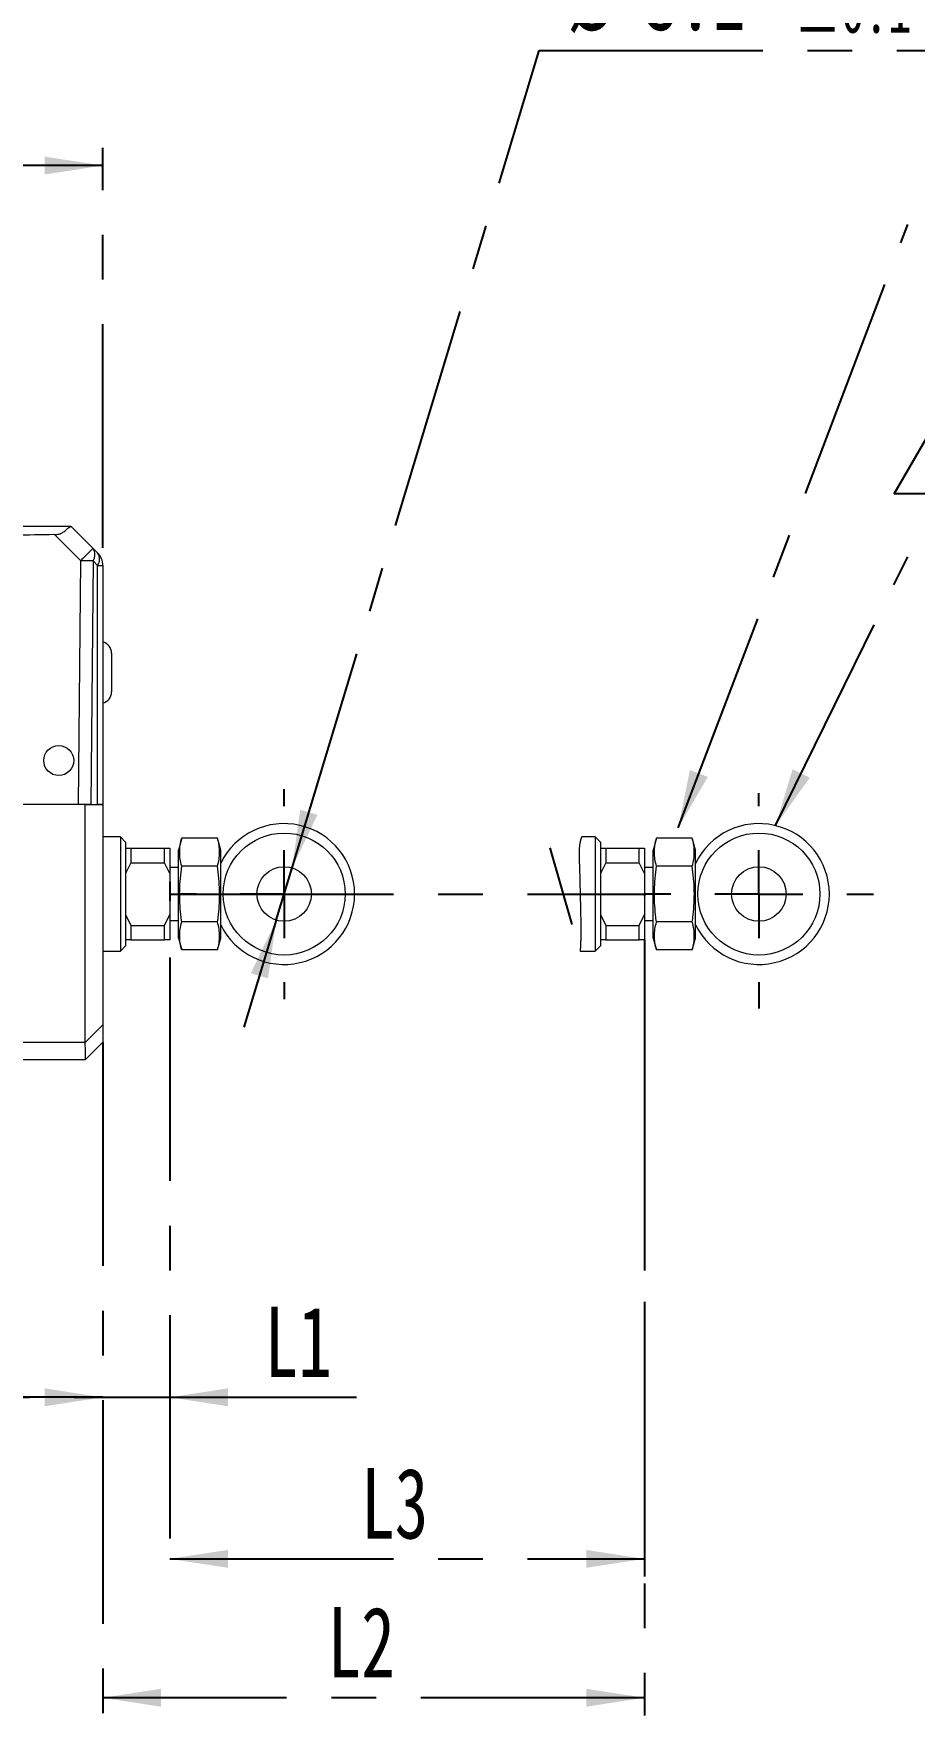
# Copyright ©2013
# Model space of a CAD drawing. Header units: millimetres. Extents: x 5 to 415, y 5 to 296.
# Drawn here: x 171.2 to 221.2, y 133.9 to 229.4 of the extents above; entities that cross this region are included whole.
import ezdxf

# ---------------------------------------------------------------- set-up
doc = ezdxf.new("R2010")
doc.units = ezdxf.units.MM
doc.linetypes.add('CENTERX2', pattern=[20.32, 12.7, -2.54, 2.54, -2.54])
doc.layers.add('CENTER_LINE', color=7, linetype='CENTERX2')
doc.styles.add('SLDTEXTSTYLE0', font='TXT', dxfattribs={"width": 0.7})
doc.dimstyles.new('SLDDIMSTYLE0', dxfattribs={"dimtxt": 4, "dimasz": 3.302, "dimexe": 0, "dimexo": 0.0625, "dimgap": 1, "dimtad": 1, "dimrnd": 1e-09, "dimzin": 12, "dimdsep": 46, "dimtxsty": 'SLDTEXTSTYLE0', "dimsah": 1, "dimcen": 0.09, "dimadec": 0, "dimazin": 3, "dimtfac": 1, "dimtofl": 0, "dimtmove": 0, "dimatfit": 3, "dimfxl": 1, "dimfrac": 2, "dimtolj": 1, "dimtzin": 12, "dimarcsym": 0})
doc.dimstyles.new('SLDDIMSTYLE1', dxfattribs={"dimtxt": 4, "dimasz": 3.302, "dimexe": 0, "dimexo": 0.0625, "dimgap": 1, "dimtad": 1, "dimrnd": 1e-09, "dimzin": 12, "dimdsep": 46, "dimtxsty": 'SLDTEXTSTYLE0', "dimsah": 1, "dimcen": 0.09, "dimadec": 0, "dimazin": 3, "dimtfac": 1, "dimtmove": 0, "dimatfit": 0, "dimfxl": 1, "dimfrac": 2, "dimtolj": 1, "dimtzin": 12, "dimarcsym": 0})
doc.dimstyles.new('SLDDIMSTYLE4', dxfattribs={"dimtxt": 4, "dimasz": 3.302, "dimexe": 0, "dimexo": 0.0625, "dimgap": 1, "dimtad": 0, "dimtih": 1, "dimtoh": 1, "dimrnd": 1e-09, "dimzin": 12, "dimdsep": 46, "dimtxsty": 'SLDTEXTSTYLE0', "dimsah": 1, "dimcen": 0, "dimadec": 0, "dimazin": 3, "dimtol": 1, "dimtp": 0.1, "dimtm": 0.1, "dimtfac": 1, "dimtmove": 0, "dimatfit": 3, "dimfxl": 1, "dimfrac": 2, "dimtolj": 1, "dimarcsym": 0})
doc.dimstyles.new('SLDDIMSTYLE5', dxfattribs={"dimtxt": 0.18, "dimasz": 3.302, "dimexe": 0, "dimexo": 0.0625, "dimgap": 0, "dimtad": 0, "dimtih": 1, "dimtoh": 1, "dimdec": 0, "dimrnd": 1e-09, "dimzin": 0, "dimdsep": 46, "dimtxsty": 'Standard', "dimsah": 1, "dimcen": 0.09, "dimadec": 0, "dimazin": 0, "dimtfac": 3.302, "dimtdec": 0, "dimtofl": 0, "dimtmove": 0, "dimatfit": 3, "dimfxl": 1, "dimfrac": 2, "dimtolj": 1, "dimtzin": 0, "dimarcsym": 0})

# ---------------------------------------------------------------- blocks, each defined once
blk = doc.blocks.new('SW_NOTE_0_3')
at = {"layer": 'CENTER_LINE', "color": 0}
for p, q in [((-2.992, -0.014), (1.242, 7.319)), ((1.242, 7.319), (5.475, -0.014)), ((5.475, -0.014), (-2.992, -0.014))]:
    blk.add_line(p, q, dxfattribs=at)
at = {"layer": 'CENTER_LINE', "color": 0, "insert": (0, 5.156), "char_height": 4, "attachment_point": 1, "style": 'SLDTEXTSTYLE0'}
blk.add_mtext('3', dxfattribs=at)
blk = doc.blocks.new('_D')
at = {"layer": 'CENTER_LINE'}
for p, q in [((178.921, 176.94), (178.921, 141.773)), ((205.88, 172.616), (205.88, 141.773)), ((178.921, 142.773), (205.88, 142.773))]:
    blk.add_line(p, q, dxfattribs=at)
for points in [[(178.921, 142.773), (182.223, 142.265), (182.223, 143.281)], [(205.88, 142.773), (202.578, 143.281), (202.578, 142.265)]]:
    blk.add_solid(points, dxfattribs=at)
at = {"layer": 'CENTER_LINE', "insert": (189.795, 147.929), "char_height": 4, "attachment_point": 1, "style": 'SLDTEXTSTYLE0'}
blk.add_mtext('L3', dxfattribs=at)
blk = doc.blocks.new('_D_1')
at = {"layer": 'CENTER_LINE'}
for p, q in [((205.88, 176.94), (205.88, 133.882)), ((175.121, 172.11), (175.121, 133.882)), ((205.88, 134.882), (175.121, 134.882))]:
    blk.add_line(p, q, dxfattribs=at)
for points in [[(175.121, 134.882), (178.423, 134.374), (178.423, 135.39)], [(205.88, 134.882), (202.578, 135.39), (202.578, 134.374)]]:
    blk.add_solid(points, dxfattribs=at)
at = {"layer": 'CENTER_LINE', "insert": (187.895, 140.038), "char_height": 4, "attachment_point": 1, "style": 'SLDTEXTSTYLE0'}
blk.add_mtext('L2', dxfattribs=at)
blk = doc.blocks.new('_D_8')
at = {"layer": 'CENTER_LINE'}
for p, q in [((117.621, 175.422), (117.621, 150.949)), ((175.121, 172.11), (175.121, 150.949)), ((117.621, 151.949), (175.121, 151.949))]:
    blk.add_line(p, q, dxfattribs=at)
for points in [[(117.621, 151.949), (120.923, 151.441), (120.923, 152.457)], [(175.121, 151.949), (171.819, 152.457), (171.819, 151.441)]]:
    blk.add_solid(points, dxfattribs=at)
at = {"layer": 'CENTER_LINE', "insert": (141.576, 157.105), "char_height": 4, "attachment_point": 1, "style": 'SLDTEXTSTYLE0'}
blk.add_mtext('57.5', dxfattribs=at)
blk = doc.blocks.new('_D_9')
at = {"layer": 'CENTER_LINE'}
for p, q in [((178.921, 176.94), (178.921, 150.949)), ((175.121, 172.11), (175.121, 150.949)), ((175.121, 151.949), (168.771, 151.949)), ((175.121, 151.949), (178.921, 151.949)), ((178.921, 151.949), (189.531, 151.949))]:
    blk.add_line(p, q, dxfattribs=at)
for points in [[(175.121, 151.949), (171.819, 152.457), (171.819, 151.441)], [(178.921, 151.949), (182.223, 151.441), (182.223, 152.457)]]:
    blk.add_solid(points, dxfattribs=at)
at = {"layer": 'CENTER_LINE', "insert": (184.32, 157.105), "char_height": 4, "attachment_point": 1, "style": 'SLDTEXTSTYLE0'}
blk.add_mtext('L1', dxfattribs=at)
blk = doc.blocks.new('_D_11')
at = {"layer": 'CENTER_LINE'}
for p, q in [((117.621, 187.04), (117.621, 222.923)), ((175.121, 200.208), (175.121, 222.923)), ((175.121, 221.923), (117.621, 221.923))]:
    blk.add_line(p, q, dxfattribs=at)
for points in [[(117.621, 221.923), (120.923, 221.415), (120.923, 222.431)], [(175.121, 221.923), (171.819, 222.431), (171.819, 221.415)]]:
    blk.add_solid(points, dxfattribs=at)
at = {"layer": 'CENTER_LINE', "insert": (141.576, 227.079), "char_height": 4, "attachment_point": 1, "style": 'SLDTEXTSTYLE0'}
blk.add_mtext('57.5', dxfattribs=at)
blk = doc.blocks.new('_D_12')
at = {"layer": 'CENTER_LINE'}
for p, q in [((185.869, 182.023), (199.9, 228.462)), ((199.9, 228.462), (235.922, 228.462)), ((184.973, 179.056), (185.869, 182.023)), ((184.973, 179.056), (183.136, 172.977))]:
    blk.add_line(p, q, dxfattribs=at)
for points in [[(185.869, 182.023), (187.311, 185.037), (186.338, 185.331)], [(184.973, 179.056), (183.531, 176.042), (184.504, 175.748)]]:
    blk.add_solid(points, dxfattribs=at)
at = {"layer": 'CENTER_LINE', "attachment_point": 1, "style": 'SLDTEXTSTYLE0'}
for s, insert, char_height in [('%%c', (201.488, 233.618), 4), ('3.1', (205.916, 233.618), 4), ('HOLE', (223.433, 233.618), 4), ('±0.1', (214.377, 232.269), 2.8)]:
    blk.add_mtext(s, dxfattribs=dict(at, insert=insert, char_height=char_height))
blk = doc.blocks.new('SW_CENTERMARKSYMBOL_1')
at = {"layer": 'CENTER_LINE', "color": 0}
for p, q in [((0, 5), (0, 5.964)), ((0, 0), (0, 2.5)), ((-5, 0), (-5.964, 0)), ((0, 0), (-2.5, 0)), ((0, 0), (0, -2.5)), ((0, 0), (2.5, 0)), ((5, 0), (5.964, 0)), ((0, -5), (0, -5.964))]:
    blk.add_line(p, q, dxfattribs=at)
blk = doc.blocks.new('SW_CENTERMARKSYMBOL_6')
at = {"layer": 'CENTER_LINE', "color": 0}
for p, q in [((0, 5), (0, 5.721)), ((0, 0), (0, 2.5)), ((-5, 0), (-6.5, 0)), ((0, 0), (-2.5, 0)), ((0, 0), (0, -2.5)), ((0, 0), (2.5, 0)), ((5, 0), (6.5, 0)), ((0, -5), (0, -6.5))]:
    blk.add_line(p, q, dxfattribs=at)

msp = doc.modelspace()

# ---------------------------------------------------------------- linework, layer by layer
at = {"color": 7, "linetype": 'Continuous', "lineweight": 18}
for p, q in [((173.303, 201.422), (170.121, 201.422)), ((173.869, 199.477), (172.392, 200.954)), ((173.333, 201.41), (174.567, 200.175)), ((174.567, 200.175), (174.828, 199.915)), ((173.747, 185.622), (173.869, 199.477)), ((174.567, 199.468), (174.445, 185.622)), ((174.828, 199.208), (174.567, 199.468)), ((174.828, 185.622), (174.828, 199.208)), ((174.828, 199.208), (175.121, 199.208)), ((175.121, 199.208), (175.121, 185.622)), ((175.621, 194.222), (175.621, 193.122)), ((175.621, 193.122), (175.621, 192.022)), ((174.121, 185.62), (132.421, 185.62)), ((173.747, 185.622), (170.121, 185.622)), ((174.445, 185.622), (173.747, 185.622)), ((174.121, 172.12), (174.121, 185.62)), ((174.121, 185.62), (175.121, 185.62)), ((174.445, 185.622), (174.828, 185.622)), ((175.121, 185.622), (174.828, 185.622)), ((175.121, 185.62), (175.121, 185.622)), ((175.121, 185.62), (175.121, 173.11)), ((176.121, 183.78), (175.121, 183.78)), ((176.421, 183.48), (176.121, 183.78)), ((176.121, 183.78), (176.121, 183.332)), ((176.421, 183.48), (176.421, 183.074)), ((179.602, 183.715), (179.421, 183.04)), ((181.64, 183.715), (179.602, 183.715)), ((181.821, 183.04), (181.64, 183.715)), ((203.08, 183.78), (202.308, 183.78)), ((203.38, 183.48), (203.08, 183.78)), ((203.08, 183.78), (203.08, 183.332)), ((203.38, 183.48), (203.38, 183.074)), ((206.561, 183.715), (206.38, 183.04)), ((208.599, 183.715), (206.561, 183.715)), ((208.78, 183.04), (208.599, 183.715)), ((176.121, 183.332), (176.121, 177.3)), ((176.421, 183.14), (176.721, 183.14)), ((176.421, 183.074), (176.421, 177.6)), ((176.721, 183.14), (176.721, 182.318)), ((176.721, 183.14), (178.621, 183.14)), ((178.621, 182.318), (178.621, 183.14)), ((178.621, 183.14), (178.921, 183.14)), ((178.921, 183.14), (178.921, 181.707)), ((179.421, 180.54), (179.421, 183.04)), ((181.821, 180.54), (181.821, 183.04)), ((203.08, 183.332), (203.08, 177.3)), ((203.38, 183.14), (203.68, 183.14)), ((203.38, 183.074), (203.38, 177.6)), ((203.68, 183.14), (203.68, 182.318)), ((203.68, 183.14), (205.58, 183.14)), ((205.58, 182.318), (205.58, 183.14)), ((205.58, 183.14), (205.88, 183.14)), ((205.88, 183.14), (205.88, 181.707)), ((206.38, 180.54), (206.38, 183.04)), ((208.78, 180.54), (208.78, 183.04)), ((176.721, 182.318), (176.421, 181.707)), ((176.721, 182.318), (178.621, 182.318)), ((178.921, 181.707), (178.621, 182.318)), ((179.421, 182.04), (178.921, 182.04)), ((178.921, 181.707), (178.921, 179.372)), ((181.64, 182.127), (179.602, 182.127)), ((203.68, 182.318), (203.38, 181.707)), ((203.68, 182.318), (205.58, 182.318)), ((205.88, 181.707), (205.58, 182.318)), ((206.38, 182.04), (205.88, 182.04)), ((205.88, 181.707), (205.88, 179.372)), ((208.599, 182.127), (206.561, 182.127)), ((179.421, 178.04), (179.421, 180.54)), ((181.821, 178.04), (181.821, 180.54)), ((206.38, 178.04), (206.38, 180.54)), ((208.78, 178.04), (208.78, 180.54)), ((176.421, 179.372), (176.721, 178.761)), ((176.721, 178.761), (178.621, 178.761)), ((176.721, 178.761), (176.721, 177.94)), ((178.621, 178.761), (178.921, 179.372)), ((178.621, 177.94), (178.621, 178.761)), ((178.921, 179.372), (178.921, 177.94)), ((178.921, 179.04), (179.421, 179.04)), ((181.64, 178.952), (179.602, 178.952)), ((203.38, 179.372), (203.68, 178.761)), ((203.68, 178.761), (205.58, 178.761)), ((203.68, 178.761), (203.68, 177.94)), ((205.58, 178.761), (205.88, 179.372)), ((205.58, 177.94), (205.58, 178.761)), ((205.88, 179.372), (205.88, 177.94)), ((205.88, 179.04), (206.38, 179.04)), ((208.599, 178.952), (206.561, 178.952)), ((176.721, 177.94), (176.421, 177.94)), ((176.721, 177.94), (178.621, 177.94)), ((178.921, 177.94), (178.621, 177.94)), ((179.421, 178.04), (179.602, 177.364)), ((181.64, 177.364), (181.821, 178.04)), ((203.68, 177.94), (203.38, 177.94)), ((203.68, 177.94), (205.58, 177.94)), ((205.88, 177.94), (205.58, 177.94)), ((206.38, 178.04), (206.561, 177.364)), ((208.599, 177.364), (208.78, 178.04)), ((175.121, 177.3), (176.121, 177.3)), ((176.121, 177.3), (176.421, 177.6)), ((181.64, 177.364), (179.602, 177.364)), ((202.238, 177.3), (203.08, 177.3)), ((203.08, 177.3), (203.38, 177.6)), ((208.599, 177.364), (206.561, 177.364)), ((174.121, 172.11), (175.121, 173.11)), ((175.121, 173.11), (175.121, 172.12)), ((132.421, 172.12), (174.121, 172.12)), ((175.121, 172.12), (174.121, 171.12)), ((174.121, 171.12), (132.421, 171.12)), ((174.121, 171.12), (174.121, 171.12))]:
    msp.add_line(p, q, dxfattribs=at)
at = {"color": 7, "linetype": 'Continuous', "lineweight": 18, "flags": 128}
for points in [[(173.869, 199.477), (174.006, 199.614), (174.137, 199.745), (174.258, 199.866), (174.363, 199.971), (174.45, 200.058), (174.514, 200.122), (174.554, 200.162), (174.567, 200.175)], [(202.308, 183.78), (202.299, 183.753), (202.29, 183.726), (202.282, 183.699), (202.274, 183.672), (202.266, 183.645), (202.258, 183.618), (202.251, 183.591), (202.245, 183.566), (202.239, 183.541), (202.233, 183.516), (202.228, 183.491), (202.222, 183.465), (202.217, 183.44), (202.213, 183.415), (202.208, 183.39), (202.204, 183.364), (202.2, 183.339), (202.197, 183.313), (202.193, 183.288), (202.19, 183.258), (202.187, 183.228), (202.184, 183.198), (202.181, 183.168), (202.179, 183.137), (202.177, 183.106), (202.175, 183.075), (202.173, 183.044), (202.172, 183.014), (202.171, 182.983), (202.17, 182.953), (202.17, 182.922), (202.169, 182.892), (202.169, 182.848), (202.169, 182.805), (202.17, 182.761), (202.17, 182.717), (202.171, 182.674), (202.173, 182.612), (202.174, 182.549), (202.176, 182.487), (202.178, 182.425), (202.18, 182.363), (202.182, 182.301), (202.184, 182.239), (202.185, 182.177), (202.191, 181.982), (202.196, 181.787), (202.202, 181.585), (202.207, 181.384), (202.213, 181.183), (202.218, 180.982), (202.223, 180.781), (202.228, 180.581), (202.232, 180.381), (202.237, 180.198), (202.241, 180.015), (202.245, 179.832), (202.25, 179.65), (202.254, 179.468), (202.258, 179.287), (202.26, 179.2), (202.262, 179.113), (202.264, 179.026), (202.266, 178.939), (202.267, 178.851), (202.269, 178.764), (202.27, 178.677), (202.27, 178.616), (202.271, 178.556), (202.271, 178.496), (202.271, 178.435), (202.27, 178.374), (202.27, 178.313), (202.269, 178.252), (202.268, 178.191), (202.267, 178.136), (202.266, 178.081), (202.264, 178.025), (202.262, 177.97), (202.26, 177.914), (202.258, 177.859), (202.256, 177.804), (202.253, 177.748), (202.25, 177.693), (202.248, 177.648), (202.246, 177.604), (202.244, 177.56), (202.242, 177.515), (202.24, 177.471), (202.239, 177.437), (202.239, 177.402), (202.238, 177.368), (202.238, 177.334), (202.238, 177.3)]]:
    msp.add_lwpolyline(points, dxfattribs=at)
at = {"color": 7, "linetype": 'Continuous', "lineweight": 18}
for centre, radius in [((172.621, 188.122), 0.85), ((185.421, 180.54), 3.464), ((212.38, 180.54), 3.464), ((185.421, 180.54), 1.55), ((212.38, 180.54), 1.55)]:
    msp.add_circle(centre, radius, dxfattribs=at)
for centre, radius, start, end in [((174.06, 199.822), 0.619, 325.14306, 34.85694), ((174.32, 199.561), 0.619, 325.14306, 34.85694), ((174.121, 199.208), 1, 0, 45), ((173.159, 114.739), 84.741, 89.04802, 89.52025), ((174.971, 194.222), 0.65, 0, 76.65764), ((174.971, 192.022), 0.65, 283.34236, 0), ((185.421, 180.54), 4, 205.84193, 154.15807), ((212.38, 180.54), 4, 205.84192, 154.15808), ((175.121, 172.12), 1, 180, 180.573)]:
    msp.add_arc(centre, radius, start, end, dxfattribs=at)
msp.add_ellipse((269.906, 200.422), major_axis=(114.589, -0.009), ratio=0.008727, start_param=2.588671, end_param=2.627643, dxfattribs=at)
for points, knots in [([(172.392, 200.954), (172.476, 200.961), (172.644, 200.974), (172.878, 201.089), (173.06, 201.24), (173.203, 201.373), (173.29, 201.433), (173.321, 201.416), (173.333, 201.41)], [0, 0, 0, 0, 0.1540722, 0.3092067, 0.4883347, 0.6715016, 0.8782308, 1, 1, 1, 1]), ([(179.602, 182.127), (179.571, 182.258), (179.509, 182.519), (179.478, 182.916), (179.507, 183.316), (179.57, 183.582), (179.602, 183.715)], [0, 0, 0, 0, 0.247646, 0.49521, 0.747561, 1, 1, 1, 1]), ([(181.64, 182.127), (181.671, 182.258), (181.733, 182.519), (181.764, 182.916), (181.735, 183.316), (181.672, 183.582), (181.64, 183.715)], [0, 0, 0, 0, 0.247646, 0.49521, 0.747561, 1, 1, 1, 1]), ([(206.561, 182.127), (206.529, 182.257), (206.468, 182.516), (206.436, 182.916), (206.466, 183.319), (206.529, 183.582), (206.561, 183.715)], [0, 0, 0, 0, 0.2494008, 0.4952637, 0.7458209, 1, 1, 1, 1]), ([(208.599, 182.127), (208.63, 182.257), (208.691, 182.516), (208.723, 182.916), (208.693, 183.319), (208.63, 183.582), (208.599, 183.715)], [0, 0, 0, 0, 0.2494, 0.495264, 0.745821, 1, 1, 1, 1]), ([(179.602, 178.952), (179.585, 179.086), (179.511, 179.675), (179.452, 180.74), (179.552, 181.662), (179.602, 182.127)], [0, 0, 0, 0, 0.126972, 0.560077, 1, 1, 1, 1]), ([(181.64, 178.952), (181.657, 179.086), (181.731, 179.675), (181.79, 180.74), (181.69, 181.662), (181.64, 182.127)], [0, 0, 0, 0, 0.126972, 0.560077, 1, 1, 1, 1]), ([(206.561, 178.952), (206.544, 179.086), (206.47, 179.675), (206.411, 180.74), (206.51, 181.662), (206.561, 182.127)], [0, 0, 0, 0, 0.126971, 0.560077, 1, 1, 1, 1]), ([(208.599, 178.952), (208.615, 179.086), (208.69, 179.675), (208.748, 180.74), (208.649, 181.662), (208.599, 182.127)], [0, 0, 0, 0, 0.126971, 0.560077, 1, 1, 1, 1]), ([(179.602, 177.364), (179.571, 177.495), (179.509, 177.756), (179.478, 178.153), (179.507, 178.553), (179.57, 178.819), (179.602, 178.952)], [0, 0, 0, 0, 0.2476456, 0.4952095, 0.7475612, 1, 1, 1, 1]), ([(181.64, 177.364), (181.671, 177.495), (181.733, 177.756), (181.764, 178.153), (181.735, 178.553), (181.672, 178.819), (181.64, 178.952)], [0, 0, 0, 0, 0.2476456, 0.4952095, 0.7475612, 1, 1, 1, 1]), ([(206.561, 177.364), (206.529, 177.494), (206.468, 177.753), (206.436, 178.153), (206.466, 178.556), (206.529, 178.819), (206.561, 178.952)], [0, 0, 0, 0, 0.249401, 0.495264, 0.745821, 1, 1, 1, 1]), ([(208.599, 177.364), (208.63, 177.494), (208.691, 177.753), (208.723, 178.153), (208.693, 178.556), (208.63, 178.819), (208.599, 178.952)], [0, 0, 0, 0, 0.249401, 0.495264, 0.745821, 1, 1, 1, 1]), ([(174.121, 171.12), (174.125, 171.132), (174.134, 171.156), (174.151, 171.33), (174.147, 171.584), (174.128, 171.859), (174.123, 172.04), (174.121, 172.11)], [0, 0, 0, 0, 0.216772, 0.433453, 0.649886, 0.864524, 1, 1, 1, 1])]:
    msp.add_open_spline(points, degree=3, knots=knots, dxfattribs=at)
at = {"layer": 'CENTER_LINE'}
for p, q in [((200.516, 183.158), (201.761, 178.8)), ((178.921, 181.241), (178.921, 180.154)), ((178.921, 180.54), (205.921, 180.54)), ((205.88, 180.54), (205.88, 180.421)), ((205.88, 177.94), (205.88, 173.616))]:
    msp.add_line(p, q, dxfattribs=at)

# ---------------------------------------------------------------- block references
for name, p in [('SW_NOTE_0_3', (223.059, 203.284)), ('SW_CENTERMARKSYMBOL_1', (185.421, 180.54)), ('SW_CENTERMARKSYMBOL_6', (212.38, 180.54))]:
    msp.add_blockref(name, p, dxfattribs=at)

# ---------------------------------------------------------------- dimensions: what is measured, and where the dimension line sits
dim = msp.add_diameter_dim_2p(p1=(185.869, 182.023), p2=(184.973, 179.056), text='<> HOLE', dimstyle='SLDDIMSTYLE4', dxfattribs=at)
dim.commit()
dim.dimension.update_dxf_attribs({"geometry": '_D_12', "text_midpoint": (218.705, 231.292), "dimtype": 163})
for base, p1, p2, picture, middle in [((117.621, 221.923), (175.121, 199.208), (117.621, 186.04), '_D_11', (146.371, 221.923)), ((175.121, 134.882), (205.88, 177.94), (175.121, 173.11), '_D_1', (190.5, 134.882)), ((205.88, 142.773), (178.921, 177.94), (205.88, 173.616), '_D', (192.4, 142.773)), ((175.121, 151.949), (117.621, 176.422), (175.121, 173.11), '_D_8', (146.371, 151.949))]:
    dim = msp.add_linear_dim(base=base, p1=p1, p2=p2, dimstyle='SLDDIMSTYLE0', dxfattribs=at)
    dim.commit()
    dim.dimension.update_dxf_attribs({"geometry": picture, "text_midpoint": middle, "dimtype": 160})
dim = msp.add_linear_dim(base=(178.921, 151.949), p1=(175.121, 173.11), p2=(178.921, 177.94), text='L1', dimstyle='SLDDIMSTYLE1', dxfattribs=at)
dim.commit()
dim.dimension.update_dxf_attribs({"geometry": '_D_9', "text_midpoint": (186.926, 151.949), "dimtype": 160})

# ---------------------------------------------------------------- leaders
for points in [[(207.796, 184.3), (220.829, 218.576)], [(213.325, 184.426), (220.829, 199.695)]]:
    msp.add_leader(points, dimstyle='SLDDIMSTYLE5', dxfattribs=at)

doc.saveas('drawing.dxf')
